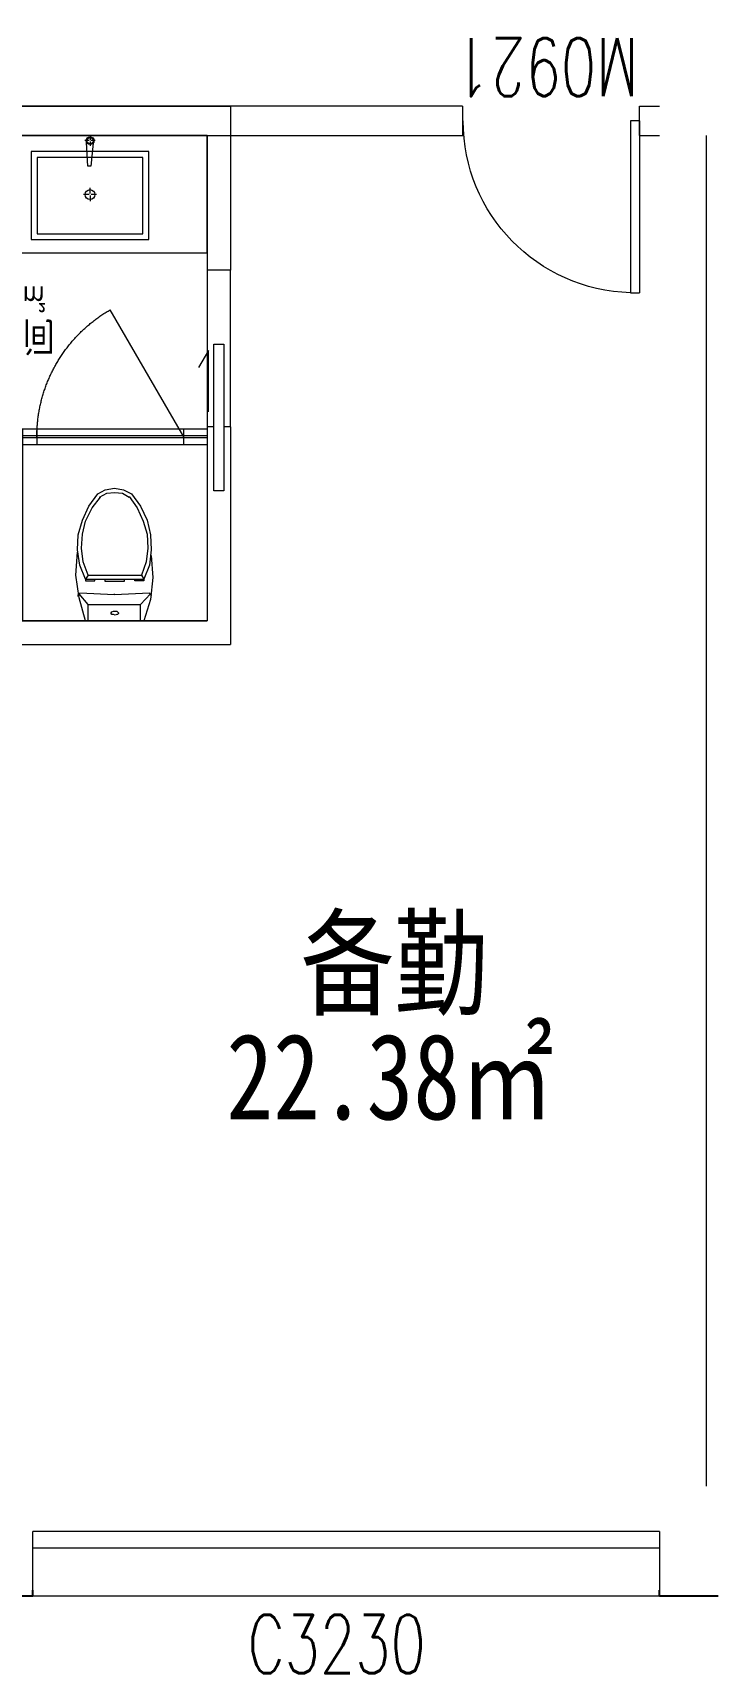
# Model space of a CAD drawing. Header units: millimetres. Extents: x 164760 to 3716174, y -1766400 to 11969.
# Drawn here: x 3682486 to 3685986, y -1652269 to -1643889 of the extents above; entities that cross this region are included whole.
import ezdxf

# ---------------------------------------------------------------- set-up
doc = ezdxf.new("R2010")
doc.units = ezdxf.units.MM
doc.header["$LTSCALE"] = 1000
doc.set_wipeout_variables(frame=1)
doc.linetypes.add('DOT', pattern=[0.2, 0.1, -0.1])
doc.linetypes.add('HIDDEN', pattern=[0.375, 0.25, -0.125, 0, 0])
doc.layers.get('0').update_dxf_attribs({"color": 253, "linetype": 'CONTINUOUS'})
doc.layers.get('Defpoints').update_dxf_attribs({"color": 250, "linetype": 'CONTINUOUS', "lineweight": 0})
for name, color, linetype in [('DIM_LEAD', 253, 'CONTINUOUS'), ('FC-Text Annotation', 253, 'CONTINUOUS'), ('FF-FIXT', 253, 'CONTINUOUS'), ('SURFACE', 253, 'CONTINUOUS'), ('VPIPE-污水', 253, 'CONTINUOUS'), ('VPIPE-热给水', 253, 'CONTINUOUS'), ('VPIPE-给水', 253, 'CONTINUOUS'), ('WINDOW_TEXT', 253, 'CONTINUOUS'), ('填充', 253, 'CONTINUOUS'), ('洁具', 253, 'CONTINUOUS'), ('风道（排气道）', 253, 'CONTINUOUS')]:
    doc.layers.add(name, color=color, linetype=linetype)
for name, color, linetype, lineweight in [('DOOR【门】', 253, 'CONTINUOUS', 0), ('FF-Door【门】', 253, 'CONTINUOUS', 0), ('FF-FIXT【洁具】', 253, 'CONTINUOUS', 0), ('FF-FURN【成品家具】', 253, 'CONTINUOUS', 0), ('FF-FURN【成品家私】', 253, 'CONTINUOUS', 0), ('MK【门槛线】', 253, 'CONTINUOUS', 0), ('RC-Dim【天花尺寸】', 253, 'CONTINUOUS', 0), ('RC-Text【天花文字】', 253, 'CONTINUOUS', 0), ('TXT【平面空间文字】', 253, 'CONTINUOUS', 0), ('WALL', 253, 'CONTINUOUS', 0), ('Wall【墙体】', 253, 'CONTINUOUS', 0), ('Wall【新建墙】', 253, 'CONTINUOUS', 0), ('WINDOW', 253, 'CONTINUOUS', 0), ('Xline【辅助线】', 253, 'CONTINUOUS', 0)]:
    doc.layers.add(name, color=color, linetype=linetype, lineweight=lineweight)
doc.styles.add('-宋体', font='', dxfattribs={"width": 0.8})
doc.styles.add('_TCH_WINDOW', font='SIMPLEX', dxfattribs={"bigfont": 'GBCBIG'})
doc.styles.get("Standard").update_dxf_attribs({"font": 'GBENOR', "bigfont": 'GBCBIG'})
doc.styles.add('SUN', font='romans.shx', dxfattribs={"width": 0.8, "bigfont": 'hzdx.shx'})
doc.styles.add('宋体', font='', dxfattribs={"width": 0.7})
doc.styles.add('尺寸标注', font='ARCHS.SHX', dxfattribs={"width": 0.8})
doc.styles.add('文字', font='')
doc.styles.get('-宋体').set_extended_font_data('SimSun')
doc.styles.get('宋体').set_extended_font_data('SimSun')
doc.styles.get('文字').set_extended_font_data('SimSun')
doc.dimstyles.new('海龙1：50', dxfattribs={"dimscale": 50, "dimtxt": 2.5, "dimasz": 1, "dimexe": 1, "dimexo": 1, "dimgap": 0.7, "dimtad": 1, "dimdec": 0, "dimrnd": 5, "dimdsep": 46, "dimtxsty": '尺寸标注', "dimblk": 'ARCHTICK', "dimblk1": 'ARCHTICK', "dimblk2": 'ARCHTICK', "dimcen": 1, "dimclrd": 44, "dimclre": 44, "dimclrt": 2, "dimadec": 0, "dimazin": 0, "dimtfac": 1, "dimtdec": 0, "dimtix": 1, "dimtmove": 2, "dimatfit": 3, "dimldrblk": 'hl_arrow2', "dimfxl": 5, "dimfxlon": 1, "dimarcsym": 0})
doc.dimstyles.new('海龙_1：60', dxfattribs={"dimscale": 60, "dimtxt": 2.25, "dimasz": 1, "dimexe": 1.5, "dimexo": 1, "dimgap": 0.7, "dimtad": 1, "dimdec": 0, "dimrnd": 5, "dimdsep": 46, "dimtxsty": '尺寸标注', "dimblk": 'ARCHTICK', "dimblk1": 'ARCHTICK', "dimblk2": 'ARCHTICK', "dimcen": 1, "dimclrd": 44, "dimclre": 44, "dimclrt": 2, "dimadec": 0, "dimazin": 0, "dimtfac": 1, "dimtdec": 0, "dimtix": 1, "dimtmove": 2, "dimatfit": 3, "dimldrblk": 'hl_arrow2', "dimfxl": 5, "dimfxlon": 1, "dimarcsym": 0})

# ---------------------------------------------------------------- blocks, each defined once
blk = doc.blocks.new('$WINLIB2D$00000004')
for p, q in [((-0.5, 0.5), (0.5, 0.5)), ((-0.5, 0.5), (-0.5, -0.5)), ((0.5, -0.5), (0.5, 0.5)), ((-0.5, 0.2405796575893152), (0.5, 0.2405796575893152)), ((-0.5, -0.5), (0.5, -0.5))]:
    blk.add_line(p, q)
blk = doc.blocks.new('$DorLib2D$00000001')
for p, q in [((0.45, 0.975), (0.5000000000000002, 0.975)), ((0.45, 0), (0.45, 0.975)), ((0.5, 0), (0.5, 0.975)), ((0.5, 0), (0.45, 0))]:
    blk.add_line(p, q)
at = {"lineweight": 13}
blk.add_arc((0.475, 0), 0.975, 91.4692835813538, 180, dxfattribs=at)
blk = doc.blocks.new('PQD')
at = {"layer": '填充'}
h = blk.add_hatch(dxfattribs=at)
h.set_pattern_fill('DOTS', color=256, scale=10, style=0)
h.set_pattern_definition([(0, (0, 0), (7.9375, 15.875), [0, -15.875])])
h.paths.add_polyline_path([(517039.3606534046, 222520.7432957545), (516799.3606534047, 222520.7432957545), (516799.3606534047, 222330.7432957545), (516857.0893016653, 222450.5852683169)])
blk.add_lwpolyline([(516799.3606534047, 222330.7432957545), (516857.0893016653, 222450.5852683169), (517039.3606534046, 222520.7432957545)], dxfattribs=at)
at = {"layer": '风道（排气道）'}
for points in [[(516769.3606534046, 222550.7432957545), (517069.3606534046, 222550.7432957545), (517069.3606534046, 222300.7432957546), (516769.3606534046, 222300.7432957546)], [(516799.3606534047, 222520.7432957545), (517039.3606534046, 222520.7432957545), (517039.3606534046, 222330.7432957545), (516799.3606534047, 222330.7432957545)]]:
    blk.add_lwpolyline(points, close=True, dxfattribs=at)
blk = doc.blocks.new('$DorLib2D$00000114')
at = {"color": 0}
blk.add_line((0.4999999999999965, 3.6e-15), (-0.2071067811864751, 0.7071067811864858), dxfattribs=at)
blk.add_arc((0.5000000000013856, -1.1546e-12), 1.000000000001696, 135, 180, dxfattribs=at)
blk = doc.blocks.new('ZL_08130967')
at = {"layer": 'WINDOW'}
for p, q in [((-300.0000002686866, -374.2640686905361), (300.000000268803, -374.2640686906525)), ((-300.0000002686866, -374.2640686905361), (-300.0000002686866, -524.2640686903324)), ((300.000000268803, -524.2640686906525), (300.000000268803, -374.2640686906526)), ((-300.000000268803, -524.2640686906525), (300.000000268803, -524.2640686906525))]:
    blk.add_line(p, q, dxfattribs=at)
at = {"layer": 'WINDOW', "xscale": -600, "yscale": 600, "zscale": -600}
blk.add_blockref('$DorLib2D$00000114', (2.594897524e-07, -424.2640687119565), dxfattribs=at)
blk = doc.blocks.new('ZL_08155714')
at = {"layer": 'VPIPE-污水'}
blk.add_circle((-129.1592930657789, -712.0164852384477), 50, dxfattribs=at)
at = {"layer": 'VPIPE-热给水'}
blk.add_circle((153.8974417122081, -888.4944701527711), 50, dxfattribs=at)
at = {"layer": 'VPIPE-给水'}
blk.add_circle((153.8974417112767, -754.4488298522773), 50, dxfattribs=at)
at = {"layer": 'WALL'}
for p, q in [((-314.6437028925866, -1164.930908717448), (-314.6437028953806, -414.930906051537)), ((-314.6437028953806, -414.930906051537), (585.3562970589846, -414.9309060524683)), ((585.3562970589846, -1164.930908717215), (585.3562970589846, -414.9309060524683)), ((-214.64370288793, -1064.930908736074), (-214.6437028869986, -564.9309060706291)), ((-214.6437028869986, -564.9309060706291), (485.356297058519, -564.9309060713276)), ((485.356297058519, -1064.930908717681), (485.356297058519, -564.9309060713276)), ((485.356297058519, -1064.930908717681), (-214.6437028902583, -1064.930908714421)), ((585.3562970589846, -1164.930908717215), (-314.6437028925866, -1164.930908717448))]:
    blk.add_line(p, q, dxfattribs=at)
at = {"layer": 'WINDOW'}
for p, q in [((-175.1417361088097, -414.9309060522354), (424.8582644285634, -414.9309060522354)), ((-175.1417361088097, -414.9309060522354), (-175.1417361088097, -564.9309060520026)), ((424.8582644285634, -564.9309060522354), (424.8582644285634, -414.9309060522354)), ((-175.1417361088097, -564.9309060522354), (424.8582644285634, -564.9309060522354))]:
    blk.add_line(p, q, dxfattribs=at)
at = {"layer": 'DOOR【门】', "rotation": 359.9999999999407}
blk.add_blockref('ZL_08130967', (124.8582641605362, -40.66683738032679), dxfattribs=at)
at = {"layer": '洁具'}
blk.add_blockref('PQD', (-516984.0043562921, -223365.674204469), dxfattribs=at)
at = {"layer": 'TXT【平面空间文字】', "color": 3, "ltscale": 100, "style": 'SUN', "width": 0.6}
blk.add_text('FM丙0619', height=200, dxfattribs=at).set_placement((-262.7201560644175, -802.7310877612123, 8.09054457e-08))
at = {"layer": 'TXT【平面空间文字】', "width": 0.75}
blk.add_text('管井', height=300, dxfattribs=at).set_placement((236.4133385177701, -1085.331863474101))
blk = doc.blocks.new('A$C5D954283')
at = {"color": 8}
for p, q in [((-4.032000000006519, 505.5152297301683), (-26.20799999998417, 505.5152297301683)), ((1.164153e-10, 532.1264297300949), (1.164153e-10, 509.5472297300585)), ((25.80480000015814, 505.5152297301683), (4.032000000006519, 505.5152297301683)), ((1.164153e-10, 501.4832297300454), (1.164153e-10, 478.5008297301828)), ((1.164153e-10, 235.0799999996088), (1.164153e-10, 263.807999999728)), ((-5.039999999920837, 230.0399999998044), (-32.7599999998929, 230.0399999998044)), ((1.164153e-10, 225), (1.164153e-10, 196.2719999998808)), ((32.25600000005215, 230.0399999998044), (5.040000000037252, 230.0399999998044))]:
    blk.add_line(p, q, dxfattribs=at)
at = {"color": 0, "linetype": 'Continuous'}
for p, q in [((-11.15956800000276, 374.2569191276562), (-17.54950176004786, 495.4865680530201)), ((15.14995655568782, 492.2146877725608), (4.840431999997235, 374.2569191276562)), ((4.840431999997235, 374.2569191276562), (-11.15956799988635, 374.2569191276562))]:
    blk.add_line(p, q, dxfattribs=at)
at = {"color": 8, "ltscale": 1000, "const_width": 0.448}
blk.add_lwpolyline([(1.164153e-10, 505.7392297300975, -1), (1.164153e-10, 505.2912297302391, -1)], format="xyb", close=True, dxfattribs=at)
at = {"color": 0, "linetype": 'Continuous'}
blk.add_lwpolyline([(300, 0), (300, 450), (-300, 450), (-300, 0)], close=True, dxfattribs=at)
at = {"color": 8}
blk.add_lwpolyline([(270, 30), (270.0000000001164, 420), (-270, 420), (-270, 30)], close=True, dxfattribs=at)
at = {"color": 8, "const_width": 0.8399999999999997}
blk.add_lwpolyline([(0.1400000000139698, 230.4599999999628, -0.9999999999999998), (0.1400000000139698, 229.6199999998789, -0.9999999999999998)], format="xyb", close=True, dxfattribs=at)
at = {"color": 0, "linetype": 'Continuous'}
blk.add_circle((1.164153e-10, 505.5152297301683), 20.16, dxfattribs=at)
at = {"color": 8}
for centre, radius in [((0.2651944293174893, 505.7008297301363), 16.25438224187546), ((1.164153e-10, 230.0399999998044), 25.2)]:
    blk.add_circle(centre, radius, dxfattribs=at)
blk = doc.blocks.new('_ArchTick')
at = {"color": 2, "linetype": 'ByBlock', "const_width": 0.4}
blk.add_lwpolyline([(-0.5, -0.5), (0.5, 0.5)], dxfattribs=at)
blk = doc.blocks.new('*D45')
at = {"layer": 'Defpoints', "color": 0, "transparency": 16777216}
for p in [(1214.087675482966, 1164.930905957707), (1023.398713058796, 564.9309059539811), (1214.087675482501, 564.9309059539811)]:
    blk.add_point(p, dxfattribs=at)
at = {"layer": 'Xline【辅助线】', "color": 44, "lineweight": -2, "transparency": 16777216}
for p, q in [((1154.087675482966, 1164.930905957707), (933.3987130587955, 1164.930905957707)), ((1023.398713058795, 1164.930905957707), (1023.398713058796, 564.9309059539811)), ((1154.087675482501, 564.9309059539811), (933.3987130587956, 564.9309059539811))]:
    blk.add_line(p, q, dxfattribs=at)
at = {"layer": 'Xline【辅助线】', "color": 44, "lineweight": -2, "transparency": 16777216, "xscale": 60, "yscale": 60, "zscale": 60}
for p, rotation in [((1023.398713058795, 1164.930905957707), 90), ((1023.398713058796, 564.9309059539811), 270)]:
    blk.add_blockref('_ArchTick', p, dxfattribs=dict(at, rotation=rotation))
at = {"layer": 'Xline【辅助线】', "color": 2, "transparency": 16777216, "insert": (913.8987130587956, 864.9309059558436), "char_height": 135, "attachment_point": 5, "rotation": 90, "style": '尺寸标注'}
blk.add_mtext('600', dxfattribs=at)
blk = doc.blocks.new('hl_arrow2')
at = {"color": 2}
blk.add_line((-0.221303783804, 2.183e-12), (-1, 5.72e-13), dxfattribs=at)
blk.add_lwpolyline([(-0.221303783804, 0), (-0.861040435366, -0.688592459968), (-0.653754463034, -0.862470062348), (0, 0), (-0.653754463034, 0.862470062348), (-0.861040435366, 0.688592459968)], close=True, dxfattribs=at)
for points in [[(-0.861040435366, 0.688592459968), (-0.653754463034, 0.862470062348), (-0.221303783804, 0), (0, 0)], [(-0.861040435366, -0.688592459968), (-0.653754463034, -0.862470062348), (-0.221303783804, 0), (0, 0)]]:
    blk.add_solid(points, dxfattribs=at)
blk = doc.blocks.new('A$C78EA0098')
at = {"color": 33, "linetype": 'Continuous'}
for p, q in [((47.00000128359533, 353.7500000006403), (90.00000128336251, 353.7500000006403)), ((68.50000128359534, 375.2500000005239), (68.50000128359534, 332.2500000007567))]:
    blk.add_line(p, q, dxfattribs=at)
for p, q in [((4.999999124091118, 24.99999973730883, 9.256461575e-07), (81.00000097975135, 24.99999973725062, 9.256461575e-07)), ((81.00000097951852, -25.00000026274938, 3.560162716e-07), (81.00000097951852, 24.99999973725062, 3.560162716e-07)), ((81.00000097951852, 19.99999973730882, 9.256461575e-07), (87.98346753581427, 19.99999973725062, 9.256461575e-07)), ((84.0000009795185, 24.99999973725062, 9.256461575e-07), (114.0000009795185, 24.99999973725062, 9.256461575e-07)), ((84.0000009795185, 19.99999973730882, 3.560162716e-07), (84.0000009795185, 24.99999973725062, 3.560162716e-07)), ((114.0000009795185, -25.00000026274938, -2.136136142e-07), (114.0000009795185, 24.99999973725062, 3.560162716e-07)), ((4.999999124091118, -25.00000026274938, 3.560162716e-07), (81.00000097951852, -25.00000026274938, 3.560162716e-07)), ((81.00000097951852, -20.00000026274938, 3.560162716e-07), (87.98346753581427, -20.00000026274938, 3.560162716e-07)), ((84.0000009795185, -25.00000026274938, 3.560162716e-07), (84.0000009795185, -20.00000026274938, 3.560162716e-07)), ((84.00000097975135, -25.00000026274938, 3.560162716e-07), (114.0000009795185, -25.00000026274938, 3.560162716e-07))]:
    blk.add_line(p, q)
for points in [[(1.4293473214e-06, 383.7500000006403), (20.00000113737769, 383.7500000006403), (20.00000113737769, 323.7500000006403), (1.4293473214e-06, 323.7500000006403)], [(20.00000113737769, 368.7500000006403), (85.00000121048652, 368.7500000006403), (85.00000121048652, 338.7500000006403), (20.00000113737769, 338.7500000006403)], [(6.619375199e-07, 226.0000000006403), (3.000000408617779, 226.0000000006403), (3.000000408617779, 174.0000000006403), (6.619375199e-07, 174.0000000006403)], [(3.000000408617779, 212.5000000006403), (33.50000047450885, 212.5000000006403), (33.50000047450885, 187.5000000006403), (3.000000408617779, 187.5000000006403)], [(0, 90), (4.999999124091118, 90), (4.999999124091118, -90), (0, -90)]]:
    blk.add_lwpolyline(points, close=True)
for centre, radius in [((68.50000128359534, 353.7500000006403), 11.49999999988358), ((104.0000009795185, -2.62807589e-07, 7.12013287e-08), 5)]:
    blk.add_circle(centre, radius, dxfattribs=at)
blk.add_arc((57.75000097928568, -2.627493814e-07, 9.256461575e-07), 36.2500000002529, 316.397181032414, 43.60281896758604)
blk = doc.blocks.new('ZL_08127082')
at = {"layer": 'FF-FIXT【洁具】'}
for p, q in [((-184.0723225633846, -108.7700514605967), (-150.6046904385439, 0)), ((146.4211623065057, 0), (-150.6046904385439, 0)), ((-133.8707755542127, 0), (-133.8707755542127, -83.66927795595257)), ((133.8707755542127, 0), (133.8707755542127, -83.66927795595257)), ((146.4211623065057, 0), (179.8888932532863, -117.1369100807933)), ((-133.8707755542127, -83.66927795595257), (-184.0723225633846, -138.0542542752809)), ((133.8707755542127, -83.66927795595257), (-133.8707755542127, -83.66927795595257)), ((-20.91729478345951, -37.65116025687894), (-16.73386547336122, -33.46773094678065)), ((-20.91729478345951, -41.83458956703543), (-20.91729478345951, -37.65116025687894)), ((-16.73386547336122, -46.01811769907363), (-20.91729478345951, -41.83458956703543)), ((-16.73386547336122, -33.46773094678065), (-12.55043616326293, -33.46773094678065)), ((-12.55043616326293, -50.20154700923012), (-16.73386547336122, -46.01811769907363)), ((-12.55043616326293, -33.46773094678065), (-4.18347872106824, -29.28420281474246)), ((4.18347872106824, -50.20154700923012), (-12.55043616326293, -50.20154700923012)), ((-4.18347872106824, -29.28420281474246), (4.18347872106824, -33.46773094678065)), ((4.18347872106824, -33.46773094678065), (12.55033734132303, -33.46773094678065)), ((12.55033734132303, -46.01811769907363), (4.18347872106824, -50.20154700923012)), ((12.55033734132303, -33.46773094678065), (16.73386547336122, -37.65116025687894)), ((16.73386547336122, -41.83458956703543), (12.55033734132303, -46.01811769907363)), ((16.73386547336122, -37.65116025687894), (16.73386547336122, -41.83458956703543)), ((133.8707755542127, -83.66927795595257), (179.8888932532863, -138.0542542752809)), ((-196.6227093156776, -221.7235322312918), (-184.0723225633846, -108.7700514605967)), ((-179.8888932532863, -142.2376835854375), (-4.94109699503e-05, -133.8708249651827)), ((-4.94109699503e-05, -133.8708249651827), (-4.94109699503e-05, -138.0542542752809)), ((-4.94109699503e-05, -133.8708249651827), (175.7053651212482, -142.2376835854375)), ((184.0723225634429, -133.8708249651827), (175.7053651212482, -142.2376835854375)), ((179.8888932532863, -117.1369100807933), (196.6227093157358, -234.2739189835847)), ((184.0723225634429, -125.503867522988), (184.0723225634429, -133.8708249651827)), ((-188.255850695481, -334.6770130019868), (-196.6227093156776, -221.7235322312918)), ((-179.8888932532863, -284.4754659928149), (-150.6046904385439, -213.3565747890971)), ((-163.1550771908951, -301.2092820552061), (-138.0543036862509, -234.2739189835847)), ((-150.6046904385439, -204.9896173469024), (-104.5865727394703, -204.9896173469024)), ((-150.6046904385439, -213.3565747890971), (-150.6046904385439, -204.9896173469024)), ((-138.0543036862509, -234.2739189835847), (-150.6046904385439, -213.3565747890971)), ((146.4211623065057, -213.3565747890971), (-150.6046904385439, -213.3565747890971)), ((133.8707755542127, -234.2739189835847), (-138.0543036862509, -234.2739189835847)), ((-104.5865727394703, -204.9896173469024), (-104.5865727394703, -213.3565747890971)), ((-50.20159642014187, -213.3565747890971), (-50.20159642014187, -200.8061880368041)), ((-50.20159642014187, -200.8061880368041), (46.01806828810367, -200.8061880368041)), ((46.01806828810367, -213.3565747890971), (-50.20159642014187, -213.3565747890971)), ((46.01806828810367, -200.8061880368041), (46.01806828810367, -213.3565747890971)), ((100.4030446074321, -204.9896173469024), (100.4030446074321, -213.3565747890971)), ((146.4211623065057, -204.9896173469024), (100.4030446074321, -204.9896173469024)), ((133.8707755542127, -234.2739189835847), (146.4211623065057, -213.3565747890971)), ((133.8707755542127, -234.2739189835847), (158.9715490588569, -301.2092820552061)), ((146.4211623065057, -213.3565747890971), (146.4211623065057, -204.9896173469024)), ((146.4211623065057, -213.3565747890971), (175.7053651212482, -284.4754659928149)), ((196.6227093157358, -234.2739189835847), (188.2557518735411, -351.4108290644363)), ((-188.255850695481, -363.9612158167292), (-179.8888932532863, -284.4754659928149)), ((-171.5219358111499, -372.3281732589239), (-163.1550771908951, -301.2092820552061)), ((158.9715490588569, -301.2092820552061), (167.3385065010516, -372.3281732589239)), ((175.7053651212482, -284.4754659928149), (188.2557518735411, -363.9612158167292)), ((-184.0723225633846, -439.2635363305453), (-188.255850695481, -363.9612158167292)), ((-167.3385065009934, -443.4469656406435), (-171.5219358111499, -372.3281732589239)), ((167.3385065010516, -372.3281732589239), (163.1549783689552, -443.4469656406435)), ((188.2557518735411, -363.9612158167292), (184.0723225634429, -439.2635363305453)), ((-167.3385065009934, -514.5658568443614), (-184.0723225633846, -439.2635363305453)), ((-146.4211623065057, -510.3824275342049), (-167.3385065009934, -443.4469656406435)), ((163.1549783689552, -443.4469656406435), (146.4211623065057, -510.3824275342049)), ((184.0723225634429, -439.2635363305453), (163.1549783689552, -514.5658568443614)), ((-133.8707755542127, -585.684748048021), (-167.3385065009934, -514.5658568443614)), ((-117.1369594918215, -577.3177906058263), (-146.4211623065057, -510.3824275342049)), ((-87.85275667707901, -648.436681809544), (-133.8707755542127, -585.684748048021)), ((-75.30236992478603, -635.8862950572511), (-117.1369594918215, -577.3177906058263)), ((112.9534313597833, -577.3177906058263), (71.11884179274784, -631.7027669251547)), ((129.6873462441144, -585.684748048021), (83.66922854504082, -648.436681809544)), ((146.4211623065057, -510.3824275342049), (112.9534313597833, -577.3177906058263)), ((163.1549783689552, -514.5658568443614), (129.6873462441144, -585.684748048021)), ((-46.01806828810367, -669.3539271820919), (-87.85275667707901, -648.436681809544)), ((-41.83463897800538, -652.6201111196423), (-75.30236992478603, -631.7027669251547)), ((-4.94109699503e-05, -677.7208846242283), (-46.01806828810367, -669.3539271820919)), ((-4.94109699503e-05, -656.8035404297407), (-41.83463897800538, -652.6201111196423)), ((37.6511108459672, -652.6201111196423), (-4.94109699503e-05, -656.8035404297407)), ((46.01806828810367, -669.3539271820919), (-4.94109699503e-05, -677.7208846242283)), ((75.30227110284613, -631.7027669251547), (37.6511108459672, -652.6201111196423)), ((83.66922854504082, -648.436681809544), (46.01806828810367, -669.3539271820919))]:
    blk.add_line(p, q, dxfattribs=at)
blk = doc.blocks.new('ZL_08123655')
at = {"layer": 'FF-FIXT【洁具】'}
for p, q in [((-184.0723225633846, -138.0542542752809), (-188.255850695481, -129.6872968331445)), ((-179.8888932532863, -142.2376835854375), (-184.0723225633846, -138.0542542752809))]:
    blk.add_line(p, q, dxfattribs=at)
at = {"layer": 'DIM_LEAD'}
blk.add_blockref('ZL_08127082', (0, 0), dxfattribs=at)
blk = doc.blocks.new('*D46')
at = {"layer": 'Defpoints', "color": 0, "transparency": 16777216}
for p in [(14.087675484363, 755.2853300103452), (14.08767548436299, 564.9309059535153), (1214.0876754825, 564.9309059535153)]:
    blk.add_point(p, dxfattribs=at)
at = {"layer": 'RC-Dim【天花尺寸】', "color": 44, "lineweight": -2, "transparency": 16777216}
for p, q in [((14.08767548436299, 614.9309059535153), (14.087675484363, 830.2853300103452)), ((1214.0876754825, 755.2853300103452), (14.087675484363, 755.2853300103452)), ((1214.0876754825, 614.9309059535153), (1214.0876754825, 830.2853300103452))]:
    blk.add_line(p, q, dxfattribs=at)
at = {"layer": 'RC-Dim【天花尺寸】', "color": 44, "lineweight": -2, "transparency": 16777216, "xscale": 50, "yscale": 50, "zscale": 50, "rotation": 180}
blk.add_blockref('_ArchTick', (14.087675484363, 755.2853300103452), dxfattribs=at)
at = {"layer": 'RC-Dim【天花尺寸】', "color": 44, "lineweight": -2, "transparency": 16777216, "xscale": 50, "yscale": 50, "zscale": 50}
blk.add_blockref('_ArchTick', (1214.0876754825, 755.2853300103452), dxfattribs=at)
at = {"layer": 'RC-Dim【天花尺寸】', "color": 2, "transparency": 16777216, "insert": (614.0876754834316, 848.8790800103451), "char_height": 112.5, "attachment_point": 5, "style": '尺寸标注'}
blk.add_mtext('1200', dxfattribs=at)
blk = doc.blocks.new('DOORBLK101')
at = {"layer": 'FF-Door【门】'}
blk.add_line((-0.5, 0), (2e-16, 0.8660254037844385), dxfattribs=at)
at = {"layer": 'FF-Door【门】', "color": 8, "linetype": 'HIDDEN', "ltscale": 15}
blk.add_arc((-0.5, 0), 1, 0, 60, dxfattribs=at)
blk = doc.blocks.new('海龙0427194496')
at = {"layer": 'FF-FURN【成品家具】'}
for p, q in [((-885.912324397359, 1254.047206562245), (-885.9123243214563, 2054.047206562245)), ((1334.087690424174, 2054.047174350591), (1334.087681293022, 1254.047174350591))]:
    blk.add_line(p, q, dxfattribs=at)
at = {"layer": 'FF-FURN【成品家私】'}
for points in [[(-850.9123168508521, 1630.586607198696), (-800.9123168508521, 1630.586607198696), (-800.9123168508521, 2380.586607198697), (-850.9123168508521, 2380.586607198697)], [(1249.087682953104, 1630.586607198696), (1299.087682953104, 1630.586607198696), (1299.087682953104, 2380.586607198697), (1249.087682953104, 2380.586607198697)]]:
    blk.add_lwpolyline(points, close=True, dxfattribs=at)
for points in [[(-772.3108786195515, 1977.731679948745), (-772.3108786195515, 1663.458620476536), (-721.4984935773537, 1750.488420436391)], [(1220.486258084886, 1977.731679948745), (1220.486258084886, 1663.458620476536), (1169.673873042688, 1750.488420436391)]]:
    blk.add_lwpolyline(points, dxfattribs=at)
at = {"layer": 'MK【门槛线】'}
for p, q in [((190.5876773988721, 2065.190583590981), (190.5876773979557, 3045.190581191797)), ((270.5876773979558, 2065.190583591815), (270.5876773970244, 3045.190581080271)), ((1214.087675481992, 2145.190583591105), (-765.9123244462534, 2145.190583589952)), ((-630.5506939479883, 2145.1905835913), (-630.5506939480631, 2065.190583591693)), ((119.4493060520117, 2145.1905835906), (119.4493060519369, 2065.190583590991)), ((345.6310064256613, 2145.1905835906), (345.6310064257361, 2065.190583590991)), ((1095.631006425661, 2145.1905835913), (1095.631006425736, 2065.190583591693)), ((1214.087675482457, 2065.190583591804), (-765.9123244457878, 2065.190583589952))]:
    blk.add_line(p, q, dxfattribs=at)
at = {"layer": 'Wall【墙体】', "color": 6}
blk.add_line((1214.0876754825, 564.9309059535153), (-765.9123244453222, 564.9309059535153), dxfattribs=at)
at = {"layer": 'Wall【新建墙】', "color": 4}
for p, q in [((-885.9123243219219, 2054.047206562245), (-885.9123242124915, 3165.190578216687)), ((1334.087690424174, 2054.047174350591), (1334.08770367736, 3165.190578207374)), ((-765.912321953103, 3045.190583589953), (1214.087675481569, 3045.190579826245)), ((-765.9123244462534, 2054.04720655107), (-765.9123244462534, 3045.190579555696)), ((1214.087675482035, 2054.047174361767), (1214.087675481569, 3045.190579826245)), ((-850.9123168508521, 2054.047206558986), (-885.9123243219219, 2054.047206562245)), ((-765.9123244462534, 2054.04720655107), (-800.9123168508521, 2054.047206554329)), ((1249.087682953104, 2054.047174358508), (1214.087675482035, 2054.047174361767)), ((1334.087690424174, 2054.047174350591), (1299.087682953104, 2054.047174353851)), ((-885.9123244835064, 414.9309059556108), (-885.912324397359, 1254.047206562245)), ((-765.9123244453222, 1254.047206551069), (-885.912324397359, 1254.047206562245)), ((-765.9123244453222, 564.9309059535153), (-765.9123244453222, 1254.047206551069)), ((1214.0876754825, 564.9309059535153), (1214.087675482035, 1254.047206299379)), ((1334.087681293953, 1254.047174350591), (1214.087680661585, 1254.047174361767)), ((1334.087670916691, 414.9309059560764), (1334.087681293953, 1254.047174350591)), ((-885.9123244835064, 414.9309059556108), (1334.087670916691, 414.9309059560764))]:
    blk.add_line(p, q, dxfattribs=at)
blk.add_lwpolyline([(-885.9123242124915, 3165.190578216687), (1334.08770367736, 3165.190546244849)], dxfattribs=at)
at = {"layer": 'WINDOW', "linetype": 'Continuous'}
for p, q in [((225.5876773974901, 2145.190583590418), (225.5876773974901, 3045.190581142902)), ((235.5876773974901, 2145.190583590884), (235.5876773970244, 3045.190581129165)), ((1214.087675481992, 2110.190583591105), (-765.9123244457878, 2110.190583589953)), ((1214.087675482457, 2100.190583591338), (-765.9123244457878, 2100.190583589952))]:
    blk.add_line(p, q, dxfattribs=at)
at = {"yscale": 750, "zscale": 750}
for p, xscale, rotation in [((-255.5506939481005, 2105.190583588831), -750, 180.0000000000119), ((719.5635801598808, 2105.190583591847), 750, 179.9999999999881)]:
    blk.add_blockref('DOORBLK101', p, dxfattribs=dict(at, xscale=xscale, rotation=rotation))
at = {"layer": 'DIM_LEAD', "xscale": -1}
blk.add_blockref('ZL_08123655', (740.368718957543, 3045.190580516588), dxfattribs=at)
at = {"layer": 'FF-FIXT', "xscale": -1, "rotation": 180.0000009521781}
blk.add_blockref('A$C78EA0098', (-765.9123244462534, 2751.248670376837), dxfattribs=at)
at = {"layer": 'TXT【平面空间文字】', "color": 6, "linetype": 'Continuous', "xscale": -1, "rotation": 180}
blk.add_blockref('ZL_08155714', (-571.2686215746216, 0), dxfattribs=at)
at = {"layer": 'RC-Text【天花文字】', "style": '宋体', "width": 0.8}
blk.add_text('4.44㎡', height=112.5, dxfattribs=at).set_placement((21.88164402406983, 1335.255108999907))
at = {"layer": 'TXT【平面空间文字】', "style": '-宋体', "width": 0.8}
blk.add_text('卫生间', height=150, dxfattribs=at).set_placement((-54.91703207754472, 1520.097019700597))
at = {"layer": 'FF-FIXT【洁具】', "linetype": 'Continuous', "xscale": -1, "rotation": 180}
blk.add_blockref('A$C5D954283', (616.3334166775458, 1097.057335684076), dxfattribs=at)
at = {"layer": 'FF-FIXT【洁具】', "linetype": 'Continuous'}
blk.add_lwpolyline([(1214.0876754825, 564.9309059535153), (14.08767548436299, 564.930905953981), (14.08767548436299, 1164.930905958172), (1214.087675482966, 1164.930905957706)], close=True, dxfattribs=at)
at = {"layer": 'Wall【新建墙】', "color": 4}
blk.add_lwpolyline([(-765.9123244453222, 1164.930908717416), (14.08767548436299, 1164.930905958172), (14.08767548436301, 564.930905953981), (1214.0876754825, 564.9309059530495), (1214.087675481569, 3045.190579826245), (-765.912321953103, 3045.190583589953), (-765.9123219531032, 1164.930908717416)], dxfattribs=at)
at = {"layer": 'RC-Dim【天花尺寸】'}
dim = blk.add_aligned_dim(p1=(1214.0876754825, 564.9309059535153), p2=(14.08767548436299, 564.9309059535153), distance=-190.35442405682988, dimstyle='海龙1：50', dxfattribs=at)
dim.commit()
dim.dimension.update_dxf_attribs({"geometry": '*D46', "text_midpoint": (614.0876754834316, 848.8790800103451)})
at = {"layer": 'Xline【辅助线】'}
dim = blk.add_aligned_dim(p1=(1214.087675482966, 1164.930905957706), p2=(1214.0876754825, 564.930905953981), distance=-190.68896242370386, dimstyle='海龙_1：60', dxfattribs=at)
dim.commit()
dim.dimension.update_dxf_attribs({"geometry": '*D45', "text_midpoint": (913.8987130587956, 864.9309059558436)})
blk = doc.blocks.new('海龙_0918170568')
at = {"layer": 'Wall【墙体】', "color": 6}
for p, q in [((23895.09198760521, -143393.0104623095), (19304.91637100139, -143393.0104623095)), ((23895.09198760521, -143393.0104643672), (23895.09198760521, -143543.0104643672)), ((23895.09198760521, -143393.0104623095), (23895.09198760521, -143543.0104643672)), ((24797.70921335323, -143393.0104643789), (24900.00000000466, -143393.0104643814)), ((24797.71757923439, -143393.0104643672), (24797.70921334904, -143393.0104643672)), ((24797.70921334904, -143543.0104643672), (24797.70921334904, -143393.0104643672)), ((24797.70921294205, -143543.0104643672), (24797.70921294205, -143393.0104643672)), ((24797.7175788274, -143543.0104643672), (24797.7175788274, -143393.0104643672)), ((24797.71757923439, -143543.0104643672), (24797.71757923439, -143393.0104643672)), ((19304.91637100139, -143543.0104623095), (23895.08362171985, -143543.0104623095)), ((23895.08362171985, -143543.0104643672), (23897.71757923439, -143543.0104643672)), ((23895.09198760521, -143543.0104643672), (23897.71757923439, -143543.0104643672)), ((23895.09198760521, -143543.0104643672), (23897.71757923439, -143543.0104643672)), ((24797.7092133495, -143543.0104643789), (24900.00000000093, -143543.0104643814))]:
    blk.add_line(p, q, dxfattribs=at)
at = {"layer": 'Xline【辅助线】'}
blk.add_line((25140, -150443.0104643812), (25140, -143543.0104652634), dxfattribs=at)
at = {"layer": 'WINDOW'}
ref = blk.add_blockref('$DorLib2D$00000001', (24347.71757923439, -143469.1489912483), dxfattribs=dict(at, xscale=-900, yscale=900, zscale=-900, rotation=180))
ref.add_attrib('A', 'M0921', (24792.71757923439, -143045.3989912085), dxfattribs={"layer": 'WINDOW_TEXT', "height": 297.5, "rotation": 180, "style": '_TCH_WINDOW', "width": 0.7058823529411766})
at = {"layer": 'FC-Text Annotation', "style": '文字', "width": 0.8}
for s, p in [('备勤', (23067.27800067328, -147991.4124150339)), ('22.38㎡', (22688.5343401609, -148569.6872188125))]:
    blk.add_text(s, height=438.5811050578959, dxfattribs=at).set_placement(p)
at = {"layer": 'Xline【辅助线】', "xscale": -1, "rotation": 180}
blk.add_blockref('海龙0427194496', (21375.91650388297, -142978.0795586512), dxfattribs=at)

msp = doc.modelspace()

# ---------------------------------------------------------------- linework, layer by layer
at = {"layer": 'SURFACE'}
for p, q in [((3682485.873057773, -1651875.135012843), (3682285.873057772, -1651875.135012843)), ((3682485.873057773, -1651875.135012843), (3682485.873057773, -1651845.135012839)), ((3685685.873057773, -1651875.135012843), (3685685.873057773, -1651845.135012839)), ((3685985.873057758, -1651875.135012839), (3685685.873057773, -1651875.135012843))]:
    msp.add_line(p, q, dxfattribs=at)

# ---------------------------------------------------------------- block references
at = {"layer": 'WINDOW'}
ref = msp.add_blockref('$WINLIB2D$00000004', (3684085.873057743, -1651710.135012839), dxfattribs=dict(at, xscale=3200, yscale=-330, zscale=3200, rotation=180))
ref.add_attrib('A', 'C3230', (3683583.000457543, -1652268.885012839), dxfattribs={"layer": 'WINDOW_TEXT', "height": 297.5, "style": '_TCH_WINDOW', "width": 0.7058823529411766})

# ---------------------------------------------------------------- next in the draw order: block references
at = {"layer": 'RC-Text【天花文字】'}
msp.add_blockref('海龙_0918170568', (3660785.873057744, -1500869.84749318), dxfattribs=at)

doc.saveas('drawing.dxf')
